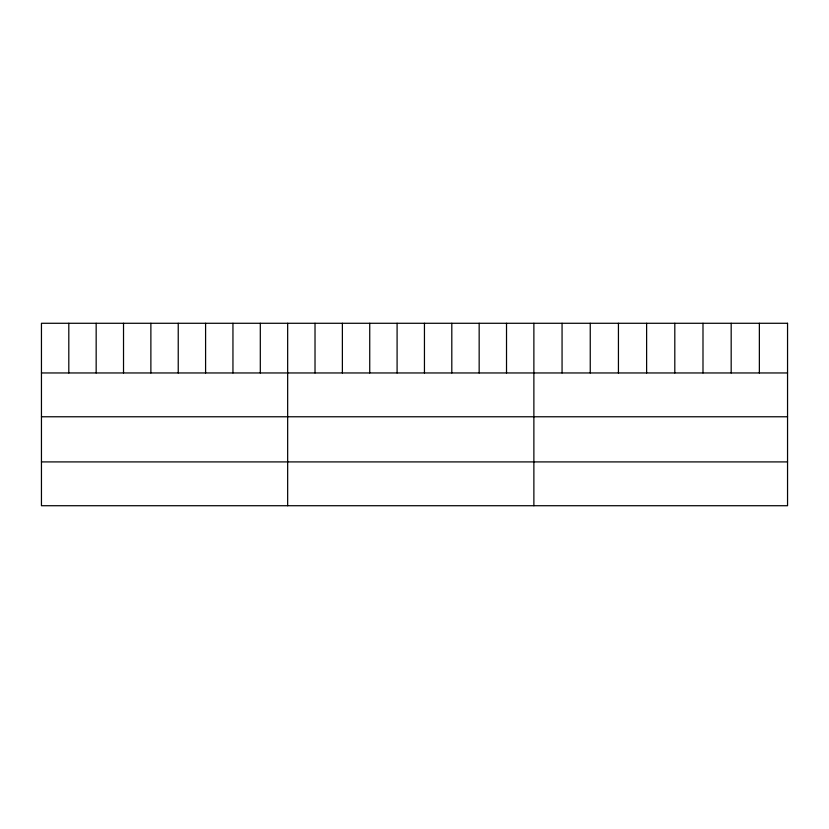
<?xml version="1.0" encoding="UTF-8"?>
<svg xmlns="http://www.w3.org/2000/svg" width="829" height="829" viewBox="0 0 829 829"><rect width="100%" height="100%" fill="white"/><g stroke="black" fill="none" stroke-linecap="round" stroke-linejoin="round"><path stroke-width="1.24" d="M41.45 372.957L787.55 372.957M41.45 416.769L787.55 416.769M41.45 461.908L787.55 461.908M759.364 323.279L759.364 372.957M731.178 323.279L731.178 372.957M702.992 323.279L702.992 372.957M674.806 323.279L674.806 372.957M646.62 323.279L646.62 372.957M618.434 323.279L618.434 372.957M590.248 323.279L590.248 372.957M562.062 323.279L562.062 372.957M533.876 323.279L533.876 505.721M506.519 323.279L506.519 372.957M479.162 323.279L479.162 372.957M451.805 323.279L451.805 372.957M424.448 323.279L424.448 372.957M397.091 323.279L397.091 372.957M369.734 323.279L369.734 372.957M342.377 323.279L342.377 372.957M315.02 323.279L315.02 372.957M287.663 323.279L287.663 505.721M260.306 323.279L260.306 372.957M232.949 323.279L232.949 372.957M205.592 323.279L205.592 372.957M178.235 323.279L178.235 372.957M150.878 323.279L150.878 372.957M123.521 323.279L123.521 372.957M96.164 323.279L96.164 372.957M68.807 323.279L68.807 372.957M787.55 323.279L41.45 323.279L41.45 505.721L787.55 505.721L787.55 323.279"/></g></svg>
